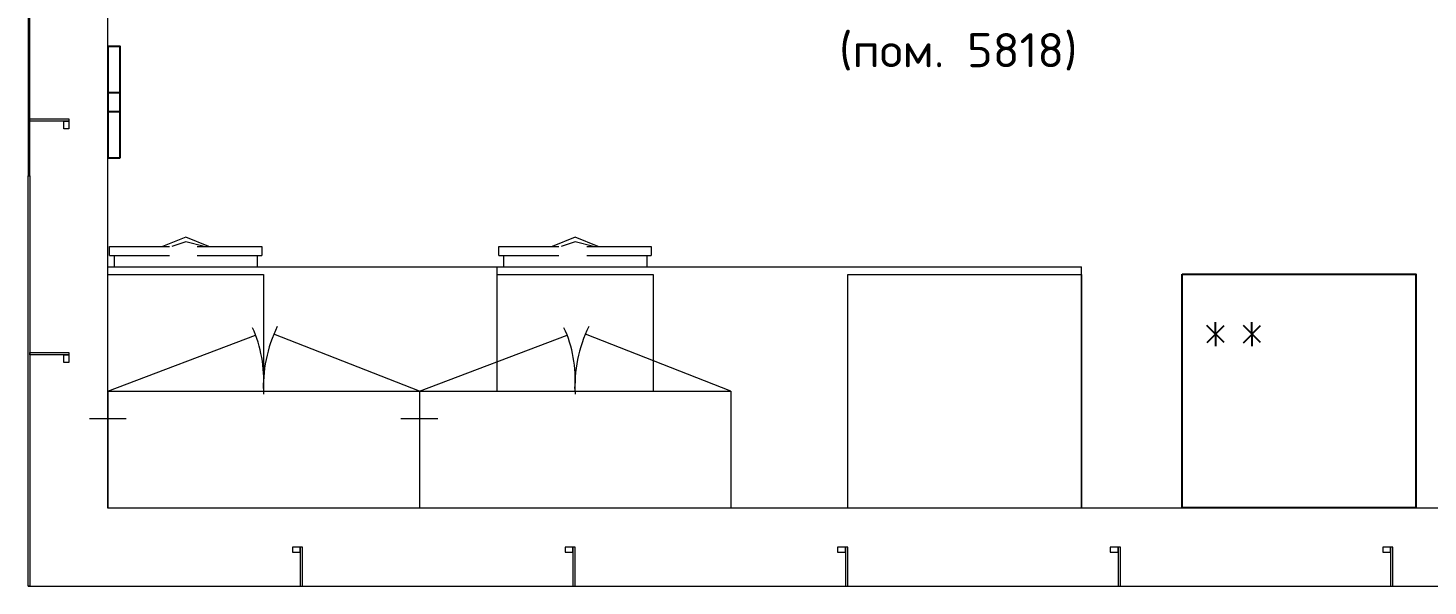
# Model space of a CAD drawing. Header units: millimetres. Extents: x -35117 to 70520, y -28859 to 27816.
# Drawn here: x -11064 to -7469, y 1715 to 3148 of the extents above; entities that cross this region are included whole.
import ezdxf

# ---------------------------------------------------------------- set-up
doc = ezdxf.new("R2010")
doc.units = ezdxf.units.MM
doc.layers.add('-1102', color=7, linetype='Continuous')
doc.layers.add('-1513', color=7, linetype='Continuous')
doc.layers.add('Hull', color=1, linetype='Continuous', lineweight=40)
doc.layers.add('Other', color=3, linetype='Continuous', lineweight=60)
doc.styles.add('Standard1', font='simplex.shx', dxfattribs={"height": 2.5})

msp = doc.modelspace()

# ---------------------------------------------------------------- linework, layer by layer
at = {"layer": '-1102', "color": 3, "lineweight": 0}
for p, q in [((-11064.483, 1715.005), (-10174.484, 1715.005)), ((-8604.484, 1715.005), (-7034.484, 1715.005))]:
    msp.add_line(p, q, dxfattribs=at)
for points in [[(-11064.483, 4338.005), (-11064.483, 2768.005), (-11059.484, 2768.005), (-11059.484, 4338.005), (-11064.483, 4338.005)], [(-11064.483, 1715.005), (-11064.483, 2768.005), (-11059.484, 2768.005), (-11059.484, 1715.005), (-11064.483, 1715.005)]]:
    msp.add_lwpolyline(points, dxfattribs=at)
at = {"layer": '-1513', "color": 24, "lineweight": 0}
msp.add_lwpolyline([(-11064.483, 1715.026), (-11064.422, 1715.026), (-11064.422, 1785.026)], dxfattribs=at)
at = {"color": 2}
for p, q in [((-7992.932, 2340.31), (-8037.022, 2383.654)), ((-8036.649, 2339.937), (-7993.305, 2384.027)), ((-8014.713, 2331.069), (-8015.241, 2392.895)), ((-7899.231, 2340.224), (-7943.322, 2383.568)), ((-7942.949, 2339.851), (-7899.604, 2383.941)), ((-7921.013, 2330.983), (-7921.54, 2392.809))]:
    msp.add_line(p, q, dxfattribs=at)
msp.add_lwpolyline([(-10827.924, 2814.424), (-10827.924, 3100.161), (-10859.506, 3100.161), (-10859.506, 2814.424)], close=True)
for points in [[(-10859.506, 2933.15), (-10827.924, 2933.15), (-10827.924, 2981.434), (-10859.506, 2981.434)], [(-8100.842, 2515.64), (-7500.842, 2515.64), (-7500.842, 1915.64), (-8100.842, 1915.64)]]:
    msp.add_lwpolyline(points, close=True, dxfattribs=at)
at = {"layer": 'Hull', "color": 3, "linetype": 'Continuous', "lineweight": 20}
msp.add_line((-10174.484, 1715.005), (-8604.484, 1715.005), dxfattribs=at)
for points in [[(-11059.484, 2915.005), (-10959.484, 2915.005), (-10959.484, 2909.005), (-11059.484, 2909.005), (-11059.484, 2915.005)], [(-10959.484, 2909.005), (-10959.484, 2889.005), (-10972.876, 2889.005), (-10972.876, 2909.005), (-10959.484, 2909.005)], [(-11059.484, 2315.005), (-10959.484, 2315.005), (-10959.484, 2309.005), (-11059.484, 2309.005), (-11059.484, 2315.005)], [(-10959.484, 2309.005), (-10959.484, 2289.005), (-10972.876, 2289.005), (-10972.876, 2309.005), (-10959.484, 2309.005)], [(-10365.484, 1815.005), (-10385.484, 1815.005), (-10385.484, 1801.613), (-10365.484, 1801.613), (-10365.484, 1815.005)], [(-10359.484, 1715.005), (-10359.484, 1815.005), (-10365.484, 1815.005), (-10365.484, 1715.005), (-10359.484, 1715.005)], [(-9665.484, 1815.005), (-9685.484, 1815.005), (-9685.484, 1801.613), (-9665.484, 1801.613), (-9665.484, 1815.005)], [(-9659.484, 1715.005), (-9659.484, 1815.005), (-9665.484, 1815.005), (-9665.484, 1715.005), (-9659.484, 1715.005)], [(-8965.484, 1815.005), (-8985.484, 1815.005), (-8985.484, 1801.613), (-8965.484, 1801.613), (-8965.484, 1815.005)], [(-8959.484, 1715.005), (-8959.484, 1815.005), (-8965.484, 1815.005), (-8965.484, 1715.005), (-8959.484, 1715.005)], [(-8265.484, 1815.005), (-8285.484, 1815.005), (-8285.484, 1801.613), (-8265.484, 1801.613), (-8265.484, 1815.005)], [(-8259.484, 1715.005), (-8259.484, 1815.005), (-8265.484, 1815.005), (-8265.484, 1715.005), (-8259.484, 1715.005)], [(-7565.484, 1815.005), (-7585.484, 1815.005), (-7585.484, 1801.613), (-7565.484, 1801.613), (-7565.484, 1815.005)], [(-7559.484, 1715.005), (-7559.484, 1815.005), (-7565.484, 1815.005), (-7565.484, 1715.005), (-7559.484, 1715.005)]]:
    msp.add_lwpolyline(points, dxfattribs=at)
at = {"layer": 'Other', "color": 5, "linetype": 'Continuous', "lineweight": 18}
for p, q in [((-10859.506, 1915.014), (-10859.506, 5606.976)), ((-5665.744, 1915.015), (-10859.494, 1915.014)), ((-5665.754, 1915.014), (-10859.494, 1915.014))]:
    msp.add_line(p, q, dxfattribs=at)
at = {"layer": 'Other', "color": 251, "linetype": 'Continuous', "lineweight": 20}
for p, q in [((-10659.506, 2610.76), (-10718.765, 2587.056)), ((-10659.506, 2598.908), (-10695.061, 2587.056)), ((-10600.247, 2587.056), (-10659.506, 2610.76)), ((-10612.098, 2587.056), (-10659.506, 2598.908)), ((-9659.494, 2610.76), (-9718.753, 2587.056)), ((-9659.494, 2598.908), (-9695.049, 2587.056)), ((-9600.234, 2587.056), (-9659.494, 2610.76)), ((-9612.086, 2587.056), (-9659.494, 2598.908)), ((-10855.061, 2587.056), (-10700.987, 2587.056)), ((-10855.061, 2563.353), (-10855.061, 2587.056)), ((-10855.061, 2563.353), (-10700.987, 2563.353)), ((-10843.209, 2563.353), (-10843.209, 2535.014)), ((-10629.876, 2587.056), (-10463.95, 2587.056)), ((-10629.876, 2563.353), (-10463.95, 2563.353)), ((-10475.802, 2563.353), (-10475.802, 2535.014)), ((-10463.95, 2587.056), (-10463.95, 2563.353)), ((-9855.049, 2587.056), (-9700.975, 2587.056)), ((-9855.049, 2563.353), (-9855.049, 2587.056)), ((-9855.049, 2563.353), (-9700.975, 2563.353)), ((-9843.197, 2563.353), (-9843.197, 2535.014)), ((-9629.864, 2587.056), (-9463.938, 2587.056)), ((-9629.864, 2563.353), (-9463.938, 2563.353)), ((-9475.79, 2563.353), (-9475.79, 2535.014)), ((-9463.938, 2587.056), (-9463.938, 2563.353)), ((-10859.494, 2535.014), (-8359.494, 2535.014)), ((-10859.494, 1915.014), (-10859.494, 2535.014)), ((-9859.494, 2285.014), (-9859.494, 2535.014)), ((-8359.494, 1915.014), (-8359.494, 2535.014)), ((-10859.506, 1915.014), (-10859.506, 2515.014)), ((-10859.506, 2515.014), (-10459.506, 2515.014)), ((-10459.506, 2515.014), (-10460.109, 2228.115)), ((-9859.494, 2215.014), (-9859.494, 2515.014)), ((-9859.494, 2515.014), (-9459.494, 2515.014)), ((-9459.494, 2515.014), (-9459.494, 2215.014)), ((-10859.494, 2215.014), (-10480.111, 2359.131)), ((-10059.494, 2215.014), (-10433.252, 2361.616)), ((-10059.494, 2215.014), (-9680.111, 2359.131)), ((-9259.494, 2215.014), (-9633.252, 2361.616)), ((-10859.494, 2215.014), (-10059.494, 2215.014)), ((-10859.494, 2215.014), (-10859.494, 1915.014)), ((-10059.494, 2215.014), (-10059.494, 1915.014)), ((-10059.494, 2215.014), (-9259.494, 2215.014)), ((-10059.494, 2215.014), (-10059.494, 1915.014)), ((-9259.494, 2215.014), (-9259.494, 1915.014)), ((-10906.776, 2145.014), (-10812.236, 2145.014)), ((-10106.763, 2145.014), (-10012.223, 2145.014)), ((-10459.506, 1915.014), (-10859.506, 1915.014))]:
    msp.add_line(p, q, dxfattribs=at)
msp.add_lwpolyline([(-8359.494, 1915.014), (-8959.494, 1915.014), (-8959.494, 2515.014), (-8359.494, 2515.014)], close=True, dxfattribs=at)
for centre, radius, start, end in [((-10779.819, 2245.273), 320.607, 355.84509, 24.531102), ((-10110.11, 2227.158), 350, 153.886459, 183.189272), ((-9979.819, 2245.273), 320.607, 355.84509, 24.531102), ((-9310.11, 2227.158), 350, 153.886459, 183.189272)]:
    msp.add_arc(centre, radius, start, end, dxfattribs=at)

# ---------------------------------------------------------------- texts
at = {"color": 6, "style": 'Standard1'}
msp.add_text('(пом. 5818)', height=87.5, dxfattribs=at).set_placement((-8981.606, 3047.233))

doc.saveas('drawing.dxf')
